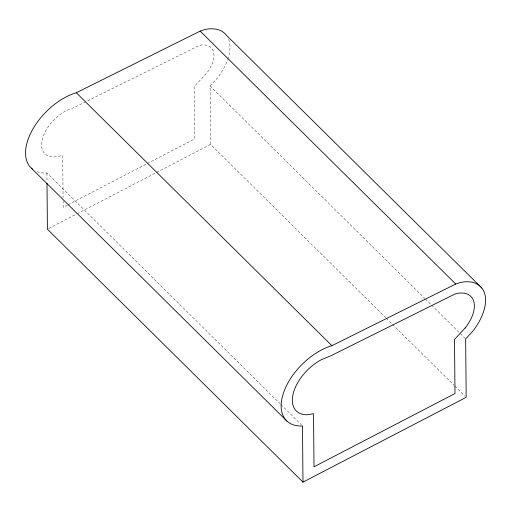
<?xml version="1.0" encoding="UTF-8"?>
<svg xmlns="http://www.w3.org/2000/svg" width="511" height="511" viewBox="0 0 511 511"><rect width="100%" height="100%" fill="white"/><g stroke="black" fill="none" stroke-linecap="round" stroke-linejoin="round"><path stroke-width="0.38" stroke-dasharray="2.56 1.92" d="M385.696 317.682L210.583 144.383L210.078 85.944L216.836 78.675A46.252 26.329 -45.3 0 0 227.593 59.87M67.401 205.058L63.16 207.262L63.108 200.893M68.11 204.687L146.536 163.935M147.245 163.565L194.582 138.966L194.129 86.717L206.425 73.488A26.515 15.094 -45.3 0 0 199.616 45.313L75.245 107.003L65.97 110.83A30.532 17.38 -45.3 0 0 42.317 139.158A30.532 17.38 -45.3 0 0 54.281 156.96L62.712 155.523L63.077 197.706M48.813 228.449L76.363 214.128M77.072 213.764L210.583 144.383M280.392 404.054L46.91 172.986L46.482 173.057A50.276 28.622 -45.3 0 1 36.447 171.402M210.078 85.944L424.858 298.507M425.427 299.069L431.092 304.677M431.661 305.233L465.093 338.327M386.265 318.244L391.931 323.853M392.499 324.415L454.273 385.543M454.835 386.105L465.036 396.197M280.961 404.616L301.362 424.807M46.91 172.986L46.986 181.692M228.609 39.29A46.252 26.329 -45.3 0 1 227.836 59.18"/><path stroke-width="0.77" d="M302.985 482.122L466.173 397.322L465.662 338.889L472.426 331.613A46.252 26.329 -45.3 0 0 460.539 282.462L455.742 284.039L331.895 345.685A50.276 28.622 -45.3 0 0 284.007 391.458A50.276 28.622 -45.3 0 0 302.065 426.002L302.493 425.925L302.985 482.122L47.402 229.184L46.999 183.277M32.461 169.09A50.276 28.622 -45.3 0 1 32.985 128.874A50.276 28.622 -45.3 0 1 76.305 92.746L200.159 31.101L204.949 29.517A46.252 26.329 -45.3 0 1 226.309 35.163L481.899 288.102M200.159 31.101L455.742 284.039M76.305 92.746L331.895 345.685M31.324 168.125L286.907 421.064M465.151 327.992L454.515 339.425L454.988 393.54L314.003 466.798L313.537 413.725L307.513 414.747A36.479 20.766 -45.3 0 1 293.225 393.483A36.479 20.766 -45.3 0 1 321.483 359.642L331.147 355.65L454.483 294.266L456.808 293.499A32.455 18.479 -45.3 0 1 465.151 327.992"/></g></svg>
